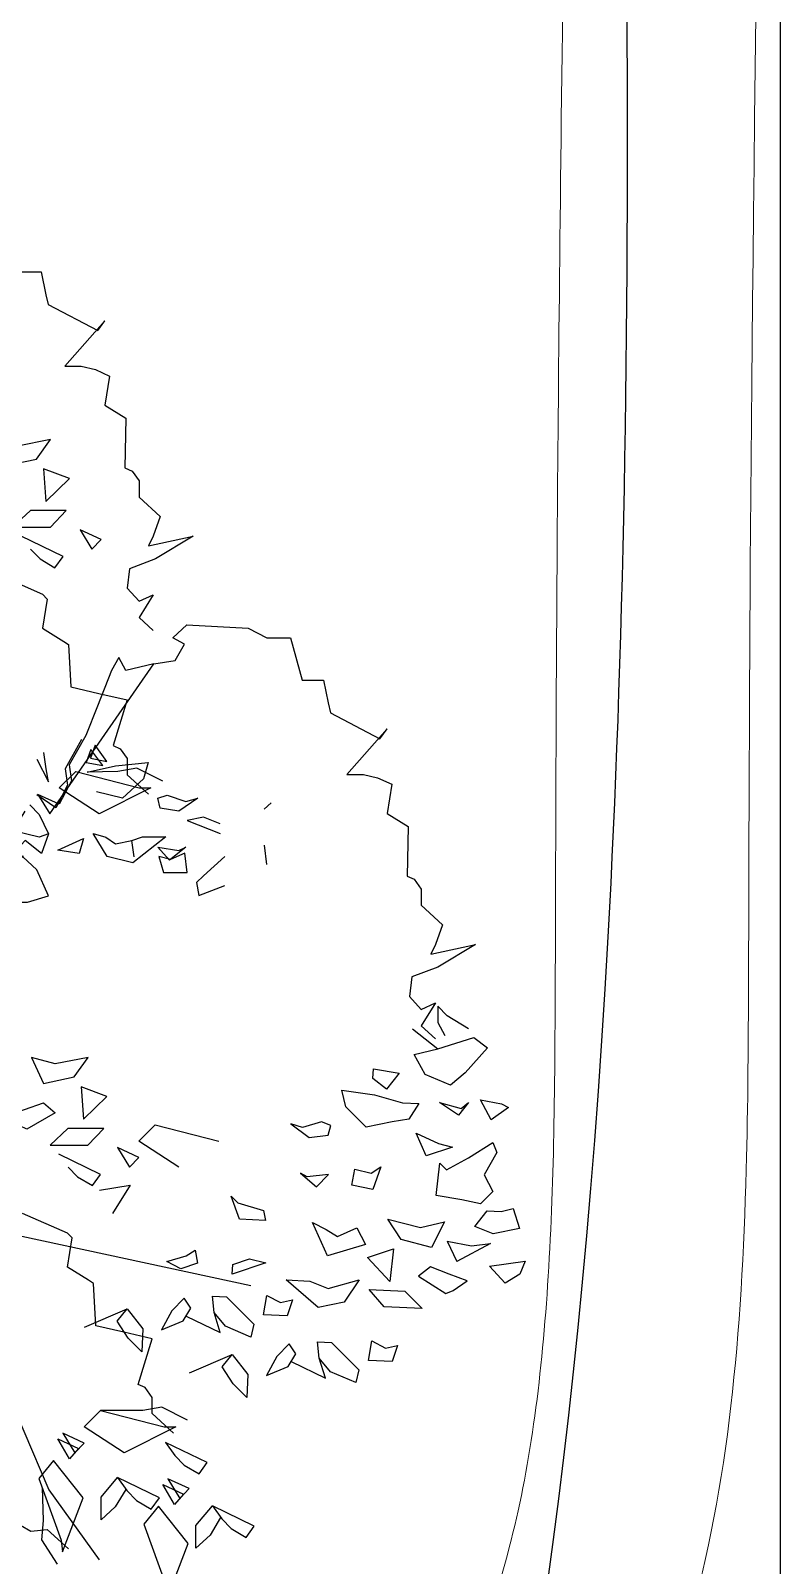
# Model space of a CAD drawing. Header units: metres. Extents: x 10 to 239, y 2 to 253.
# Drawn here: x 40.39 to 44.27, y 122.96 to 130.9 of the extents above; entities that cross this region are included whole.
import ezdxf

# ---------------------------------------------------------------- set-up
doc = ezdxf.new("R2010")
doc.units = ezdxf.units.M
doc.header["$MEASUREMENT"] = 0
for name, color, linetype in [('1', 7, 'Continuous'), ('1gris', 254, 'Continuous'), ('cot200', 9, 'Continuous')]:
    doc.layers.add(name, color=color, linetype=linetype)
doc.layers.add('barrera', color=7, linetype='Continuous', lineweight=0, true_color=0x9dbb63)
doc.layers.add('bloques ARBOLES', color=7, linetype='Continuous', true_color=0xb8d897)

# ---------------------------------------------------------------- blocks, each defined once
blk = doc.blocks.new('ARBOL22')
for points in [[(1.1416, 1.7441), (1.1957, 1.7441), (1.2075, 1.6862), (1.2136, 1.6613), (1.3393, 1.5951), (1.3574, 1.62), (1.2555, 1.504), (1.2975, 1.504), (1.3334, 1.4958), (1.3693, 1.4791), (1.3574, 1.4047), (1.4113, 1.3714), (1.4085, 1.2454), (1.4267, 1.2372), (1.4446, 1.2123), (1.4446, 1.171), (1.4985, 1.1212), (1.4805, 1.0715), (1.4685, 1.0466), (1.5823, 1.0715), (1.4864, 1.0135), (1.4206, 0.9886), (1.4146, 0.9391), (1.4446, 0.906), (1.4805, 0.9224), (1.4446, 0.8645), (1.4805, 0.8314)], [(1.1686, 1.0383), (1.1926, 1.0134), (1.2304, 0.991), (1.2511, 1.0198), (1.1447, 1.0714)], [(1.3483, 1.0632), (1.2944, 1.0879), (1.3244, 1.0383)], [(1.3244, 1.0383), (1.3483, 1.0632)], [(0.8154, 0.7251), (0.8513, 0.8162), (0.8692, 0.8493), (0.8872, 0.8162), (0.959, 0.8328), (1.013, 0.841), (1.0369, 0.8824), (1.0069, 0.899), (1.0428, 0.9321), (1.0848, 0.9736), (1.1987, 0.9239), (1.2109, 0.9113), (1.199, 0.8369), (1.2529, 0.8036), (1.2649, 0.7953), (1.2708, 0.6876), (1.3426, 0.6712), (1.4146, 0.6545), (1.3785, 0.5386), (1.3967, 0.5303), (1.4146, 0.5055), (1.4146, 0.4641), (1.4685, 0.4144)], [(1.4826, 0.7465), (1.5366, 0.7547), (1.5605, 0.7961), (1.5305, 0.8127), (1.5664, 0.8458), (1.7222, 0.8376), (1.7701, 0.8127), (1.8301, 0.8127), (1.8599, 0.705), (1.9139, 0.705), (1.9258, 0.647), (1.9319, 0.6221), (2.0576, 0.5559), (2.0757, 0.5808), (1.9737, 0.4648), (2.0157, 0.4648), (2.0516, 0.4566), (2.0875, 0.44), (2.0757, 0.3655), (2.1295, 0.3323), (2.1268, 0.2063), (2.1449, 0.198), (2.1629, 0.1732), (2.1629, 0.1318), (2.2167, 0.0821), (2.1988, 0.0323), (2.1868, 0.0075), (2.3006, 0.0323), (2.2047, -0.0256), (2.1388, -0.0505), (2.1329, -0.1001), (2.1629, -0.1332), (2.1988, -0.1167), (2.1629, -0.1747), (2.1988, -0.2078)], [(1.2983, 0.5535), (1.2563, 0.479), (1.2624, 0.4375), (1.2324, 0.3795), (1.1844, 0.4128)], [(1.2083, 0.479), (1.2024, 0.5204)], [(1.1844, 0.5039), (1.2144, 0.4459)], [(1.2144, 0.4459), (1.2083, 0.479)], [(1.5048, 0.4474), (1.4389, 0.4805), (1.391, 0.4721), (1.3125, 0.4705), (1.3843, 0.4871), (1.4681, 0.4954), (1.4561, 0.4539), (1.4023, 0.4043), (1.3364, 0.4207)], [(1.781, 0.3928), (1.763, 0.3763)], [(1.1665, 0.3879), (1.1904, 0.3631), (1.2144, 0.3133), (1.1904, 0.3051), (1.1245, 0.3216), (1.1545, 0.3713)], [(1.6508, 0.3392), (1.6088, 0.3559), (1.567, 0.3475), (1.6508, 0.3144)], [(1.2144, 0.3133), (1.1965, 0.2636), (1.1545, 0.2969), (1.1245, 0.2636), (1.1497, 0.2567), (1.1186, 0.2222), (1.0945, 0.1891), (1.0347, 0.2056), (1.0647, 0.1394), (1.1604, 0.1394), (1.2144, 0.156), (1.1844, 0.2222), (1.1485, 0.2553)], [(1.4322, 0.2552), (1.4263, 0.2966), (1.4532, 0.3061), (1.513, 0.3061), (1.4291, 0.2399), (1.3633, 0.2564), (1.3274, 0.3144), (1.3603, 0.3048), (1.3843, 0.2883), (1.4263, 0.2966)], [(1.763, 0.2852), (1.769, 0.2355)], [(1.6627, 0.2564), (1.6088, 0.2068), (1.5909, 0.1902), (1.5968, 0.1571), (1.6627, 0.1819)], [(2.2826, -0.1829), (2.2288, -0.1498), (2.2047, -0.125), (2.2047, -0.1665), (2.2227, -0.1996)], [(2.1404, -0.1829), (2.2052, -0.2339)], [(0.0955, -0.2667), (0.3885, -0.6389), (0.7185, -0.7382), (1.0902, -0.6989), (1.7287, -0.836)], [(0.0601, -0.2856), (0.1301, -0.3773), (0.2543, -0.5256), (0.3747, -0.669), (0.5514, -0.7291), (0.9606, -0.7594), (1.1512, -1.2067), (1.2148, -1.3558), (1.3427, -1.5344)], [(1.5456, -0.5346), (1.4438, -0.4684), (1.4858, -0.4271), (1.6476, -0.4684)], [(1.2641, -0.5346), (1.2882, -0.5595), (1.3259, -0.5819), (1.3466, -0.5531), (1.2402, -0.5015)], [(1.3437, -0.5936), (1.4223, -0.5804), (1.377, -0.6531)], [(1.5319, -1.212), (1.478, -1.1623), (1.478, -1.1209), (1.4601, -1.0961), (1.442, -1.0878), (1.478, -0.9719), (1.4061, -0.9552), (1.3343, -0.9388), (1.3283, -0.8311), (1.3163, -0.8228), (1.2624, -0.7895), (1.2743, -0.7151), (1.2621, -0.7025), (1.1483, -0.6528)], [(1.1427, -1.4459), (1.1692, -1.4613), (1.2104, -1.4573), (1.2651, -1.5061)], [(2.2289, -0.7228), (2.253, -0.775)], [(2.2289, -0.7228), (2.2907, -0.7351)], [(2.339, -0.729), (2.253, -0.775)], [(2.2907, -0.7351), (2.339, -0.729)], [(1.3056, -0.9419), (1.4142, -0.8951), (1.454, -0.9467), (1.4514, -1.0046), (1.417, -0.97), (1.3889, -0.9272), (1.4142, -0.8951)], [(1.5644, -0.9137), (1.6514, -0.9555), (1.6357, -0.905), (1.6315, -0.8634), (1.6675, -0.865), (1.7191, -0.9169), (1.7363, -0.9344), (1.7289, -0.9672), (1.6642, -0.9394), (1.6357, -0.905)], [(1.5729, -1.0581), (1.6815, -1.0113), (1.7212, -1.0629), (1.7187, -1.1208), (1.6843, -1.0861), (1.6562, -1.0433), (1.6815, -1.0113)], [(1.8317, -1.0298), (1.9187, -1.0716), (1.903, -1.0211), (1.8987, -0.9796), (1.9347, -0.9812), (1.9864, -1.0331), (2.0035, -1.0505), (1.9962, -1.0833), (1.9314, -1.0556), (1.903, -1.0211)], [(1.5683, -1.1791), (1.5024, -1.1459), (1.4544, -1.1543), (1.3467, -1.1543), (1.5085, -1.1957), (1.5383, -1.1957), (1.4065, -1.2619), (1.3047, -1.1957), (1.3467, -1.1543)], [(1.411, -1.355), (1.384, -1.3997), (1.3481, -1.4328), (1.3481, -1.3748), (1.3901, -1.325)], [(1.1981, -1.3506), (1.2002, -1.4346), (1.1965, -1.4831), (1.2358, -1.5455)], [(1.6522, -1.427), (1.6252, -1.4716), (1.5893, -1.5047), (1.5893, -1.4467), (1.6313, -1.397)]]:
    blk.add_lwpolyline(points)
for points in [[(1.2194, 1.3175), (1.1356, 1.3009), (1.0757, 1.3175), (1.1056, 1.2511), (1.1835, 1.2677)], [(1.2674, 1.218), (1.2015, 1.2429), (1.2074, 1.16)], [(1.1681, 1.1366), (1.1224, 1.0945), (1.2189, 1.0945), (1.2595, 1.1366)], [(1.4826, 0.7465), (1.4107, 0.7299), (1.3928, 0.763), (1.3748, 0.7299), (1.3389, 0.6388), (1.309, 0.5642), (1.267, 0.4897), (1.2731, 0.4482), (1.2413, 0.3894), (1.1874, 0.4141), (1.2174, 0.3645)], [(1.3221, 0.5288), (1.3103, 0.4955), (1.3521, 0.4873)], [(1.3328, 0.5395), (1.321, 0.5062), (1.3628, 0.498)], [(1.3431, 0.3645), (1.2413, 0.4307), (1.2833, 0.4721), (1.445, 0.4307), (1.4748, 0.4307)], [(1.4981, 0.3794), (1.4922, 0.4043), (1.5161, 0.4125), (1.564, 0.3959), (1.594, 0.4043), (1.5461, 0.3712)], [(1.3034, 0.302), (1.2922, 0.2636), (1.2383, 0.272)], [(1.522, 0.2468), (1.4922, 0.2799), (1.5461, 0.2717), (1.564, 0.2799)], [(1.495, 0.2564), (1.5071, 0.215), (1.567, 0.215), (1.5609, 0.2648), (1.525, 0.2482)], [(2.1446, -0.2479), (2.2052, -0.2339), (2.2963, -0.2048), (2.3311, -0.2313), (2.2744, -0.295), (2.237, -0.3265), (2.1723, -0.2987)], [(1.315, -0.2554), (1.2311, -0.2721), (1.1712, -0.2554), (1.2012, -0.3218), (1.2791, -0.3052)], [(2.041, -0.2846), (2.1065, -0.2958), (2.0747, -0.3359), (2.0399, -0.3095)], [(1.297, -0.3301), (1.303, -0.4129), (1.3629, -0.3549)], [(2.115, -0.3709), (2.157, -0.3727), (2.1313, -0.413), (2.0889, -0.4195), (2.0224, -0.433), (1.9708, -0.3811), (1.9606, -0.3391), (2.044, -0.3511)], [(1.2311, -0.3963), (1.1593, -0.4378), (1.1412, -0.4294), (1.1061, -0.4025), (1.1532, -0.388), (1.2012, -0.3714)], [(2.2644, -0.3858), (2.283, -0.3701), (2.2576, -0.4021), (2.2093, -0.3706)], [(2.3132, -0.363), (2.3668, -0.3738), (2.3844, -0.3828), (2.3409, -0.4141)], [(1.8604, -0.4342), (1.8309, -0.4245), (1.8773, -0.4597), (1.9255, -0.4536), (1.9325, -0.429), (1.9091, -0.4197)], [(1.3145, -0.4785), (1.355, -0.4363), (1.2636, -0.4363), (1.218, -0.4785)], [(2.1749, -0.5063), (2.1502, -0.4481), (2.2064, -0.4743), (2.2419, -0.4843)], [(1.39, -0.4851), (1.4199, -0.5346), (1.4438, -0.5098)], [(2.2659, -0.618), (2.2005, -0.6068), (2.2102, -0.5243), (2.2274, -0.5417), (2.2827, -0.511), (2.3445, -0.4722), (2.3552, -0.4976), (2.3228, -0.5542), (2.3449, -0.5966), (2.3134, -0.6285)], [(1.9936, -0.5396), (2.0352, -0.5497), (2.0599, -0.5343), (2.0392, -0.5914), (1.9858, -0.5806)], [(1.8553, -0.5501), (1.8958, -0.585), (1.927, -0.5533), (1.8728, -0.5591)], [(1.6789, -0.6085), (1.6961, -0.6258), (1.7612, -0.6453), (1.766, -0.6704), (1.7002, -0.6675)], [(2.4125, -0.6909), (2.346, -0.7045), (2.2988, -0.6859), (2.3306, -0.6457), (2.3665, -0.6473), (2.3968, -0.6404)], [(1.9239, -0.7604), (1.8856, -0.6757), (1.9208, -0.6938), (1.95, -0.7117), (1.999, -0.689), (2.0211, -0.7316)], [(2.0779, -0.6676), (2.1609, -0.688), (2.2215, -0.674), (2.1886, -0.739), (2.1116, -0.7189)], [(1.587, -0.7465), (1.5933, -0.7788), (1.5506, -0.7934), (1.5155, -0.7753), (1.5641, -0.7608)], [(1.6819, -0.8076), (1.683, -0.7828), (1.7257, -0.768), (1.7671, -0.7783)], [(2.0925, -0.743), (2.0829, -0.8255), (2.0256, -0.7649)], [(2.4135, -0.807), (2.3765, -0.8301), (2.3364, -0.787), (2.4268, -0.7743)], [(2.1554, -0.812), (2.2253, -0.8567), (2.2438, -0.8491), (2.28, -0.8239), (2.2336, -0.8073), (2.1864, -0.7885)], [(2.0051, -0.822), (1.9666, -0.8783), (1.9001, -0.8919), (1.8193, -0.822), (1.879, -0.8246), (1.9261, -0.8434)], [(2.0299, -0.8465), (2.1212, -0.8506), (2.1649, -0.8947), (2.0685, -0.8905)], [(1.5762, -0.8941), (1.5593, -0.8685), (1.5279, -0.9002), (1.5019, -0.9488), (1.5568, -0.9264)], [(1.835, -0.8725), (1.8211, -0.9132), (1.7613, -0.9106), (1.7696, -0.8612), (1.8047, -0.8794)], [(1.8434, -1.0103), (1.8266, -0.9846), (1.7952, -1.0164), (1.7691, -1.065), (1.824, -1.0425)], [(2.1023, -0.9886), (2.0884, -1.0294), (2.0285, -1.0267), (2.0368, -0.9773), (2.0719, -0.9955)], [(1.268, -1.2776), (1.2381, -1.2263), (1.2904, -1.2514)], [(1.3047, -1.237), (1.2509, -1.2123), (1.2808, -1.2619)], [(1.5972, -1.3158), (1.618, -1.287), (1.5116, -1.2354), (1.5355, -1.2685), (1.5595, -1.2934)], [(1.2495, -1.514), (1.3026, -1.3765), (1.2268, -1.2816), (1.1897, -1.3274), (1.2466, -1.4844)], [(1.4757, -1.4054), (1.4965, -1.3766), (1.3901, -1.325), (1.4139, -1.3582), (1.438, -1.383)], [(1.5352, -1.3937), (1.5054, -1.3425), (1.5576, -1.3675)], [(1.572, -1.3532), (1.5181, -1.3285), (1.5481, -1.378)], [(1.5167, -1.6302), (1.5698, -1.4926), (1.4941, -1.3977), (1.457, -1.4435), (1.5138, -1.6005)], [(1.7169, -1.4774), (1.7377, -1.4485), (1.6313, -1.397), (1.6552, -1.4301), (1.6792, -1.455)]]:
    blk.add_lwpolyline(points, close=True)
blk = doc.blocks.new('asddsd')
at = {"layer": 'bloques ARBOLES', "xscale": 2.033276188942182, "yscale": 2.033276188942182, "zscale": 2.033276188942182}
blk.add_blockref('ARBOL22', (19.6224, 42.2975), dxfattribs=at)

msp = doc.modelspace()

# ---------------------------------------------------------------- linework, layer by layer
at = {"layer": '1gris', "ltscale": 0.02}
msp.add_line((44.26713, 138.0295), (44.26713, 112.17562), dxfattribs=at)
at = {"layer": 'barrera'}
for points, knots in [([(43.26088, 138.0295), (43.22356, 136.16277), (43.19534, 134.58782), (43.12344, 130.09855), (43.11096, 128.27882), (43.10187, 125.93826), (43.10487, 125.41881), (43.06898, 124.35978), (43.02965, 123.86982), (42.87139, 123.00321), (42.7536, 122.62915), (42.4843, 122.11207), (42.36222, 121.93372), (42.07989, 121.62236), (41.92676, 121.48808), (41.53359, 121.21316), (41.29839, 121.0765), (40.46692, 120.65658), (39.76826, 120.38731), (38.44175, 119.87644), (37.82486, 119.63818), (36.76014, 119.13876), (36.30119, 118.89388), (35.56969, 118.36812), (35.27882, 118.11347), (34.89732, 117.63949), (34.77679, 117.45787), (34.67659, 117.26063)], [0.2219351, 0.2219351, 0.2219351, 0.2219351, 0.3630508, 0.3630508, 0.6962831, 0.6962831, 1.0295154, 1.0295154, 1.3627477, 1.3627477, 1.69598, 1.69598, 1.9047267, 1.9047267, 2.0888219, 2.0888219, 2.2729172, 2.2729172, 2.6680602, 2.6680602, 2.9887565, 2.9887565, 3.2396748, 3.2396748, 3.4234261, 3.4234261, 3.5217868, 3.5217868, 3.5217868, 3.5217868]), ([(44.26108, 138.0295), (44.05494, 127.72527), (44.21801, 124.49864), (43.60172, 120.30147), (37.16784, 118.71226), (34.58344, 116.50452), (35.94224, 114.38263)], [0.2214314, 0.2214314, 0.2214314, 0.2214314, 1, 2, 3, 4, 4, 4, 4])]:
    msp.add_open_spline(points, degree=3, knots=knots, dxfattribs=at)
at = {"layer": 'cot200'}
msp.add_open_spline([(43.26643, 138.0295), (43.49395, 133.24601), (43.53558, 129.39514), (43.38951, 126.48592), (43.08909, 120.50238), (41.29638, 117.22608), (40.92599, 113.75027), (40.92445, 112.15097)], degree=3, knots=[-0.1647842, -0.1647842, -0.1647842, -0.1647842, 0.2162693, 0.2162693, 0.2162693, 1, 1.5000471, 1.5000471, 1.5000471, 1.5000471], dxfattribs=at)

# ---------------------------------------------------------------- block references
at = {"layer": '1', "lineweight": 0}
msp.add_blockref('asddsd', (18.38943, 83.80593), dxfattribs=at)

doc.saveas('drawing.dxf')
